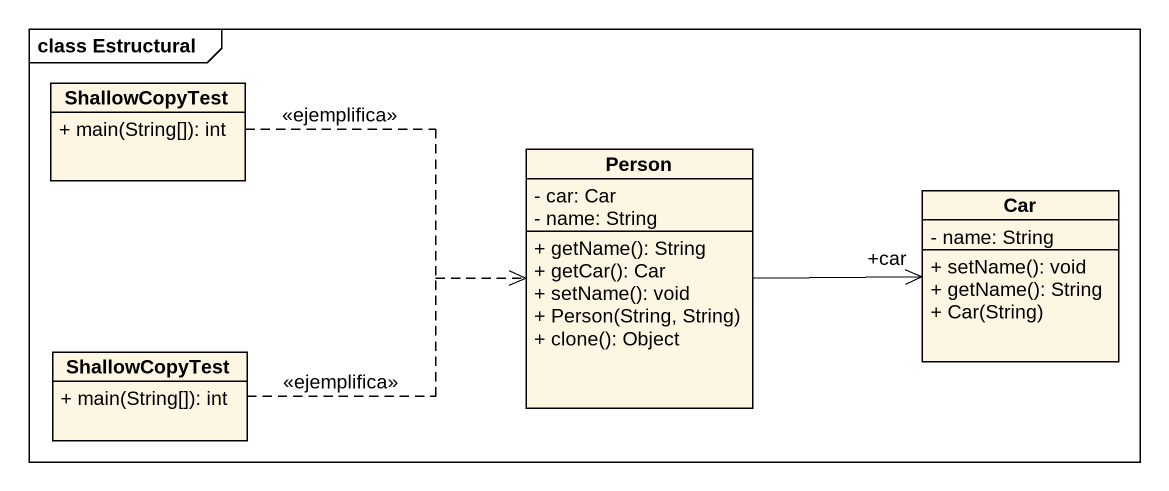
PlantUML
@startuml
mainframe class Estructural
hide circle
hide empty members
skinparam classAttributeIconSize 0
class ShallowCopyTest {
  + main(String[]): int
}
class "Person" as Person_ {
  - car: Car
  - name: String
  + getName(): String
  + getCar(): Car
  + setName(): void
  + Person(String, String)
  + clone(): Object
}
class Car {
  - name: String
  + setName(): void
  + getName(): String
  + Car(String)
}
class "ShallowCopyTest" as ShallowCopyTest_2 {
  + main(String[]): int
}
ShallowCopyTest .right.> Person_ : <<ejemplifica>>
Person_ -right-> "+car" Car
ShallowCopyTest_2 .right.> Person_ : <<ejemplifica>>
@enduml
